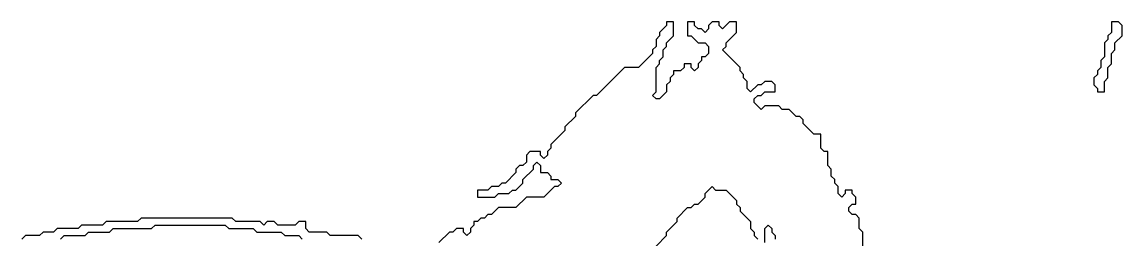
# Model space of a CAD drawing. Header units: metres. Extents: x 0 to 100, y 0 to 129.
# Drawn here: x 59.28 to 67.12, y 109.45 to 111 of the extents above; entities that cross this region are included whole.
import ezdxf

# ---------------------------------------------------------------- set-up
doc = ezdxf.new("R2010")
doc.units = ezdxf.units.M

msp = doc.modelspace()

# ---------------------------------------------------------------- linework, layer by layer
for points in [[(65.275, 109.4), (65.275, 109.5), (65.25, 109.525), (65.25, 109.6), (65.225, 109.625), (65.2, 109.625), (65.175, 109.65), (65.175, 109.675), (65.2, 109.7), (65.225, 109.7), (65.225, 109.75), (65.2, 109.775), (65.2, 109.8), (65.15, 109.8), (65.15, 109.775), (65.125, 109.75), (65.1, 109.775), (65.1, 109.825), (65.075, 109.85), (65.075, 109.875), (65.05, 109.9), (65.05, 109.95), (65.025, 109.975), (65.025, 110.075), (65, 110.075), (64.975, 110.1), (64.975, 110.2), (64.925, 110.2), (64.85, 110.275), (64.85, 110.3), (64.825, 110.325), (64.8, 110.325), (64.75, 110.375), (64.7, 110.375), (64.675, 110.4), (64.575, 110.4), (64.55, 110.375), (64.5, 110.425), (64.5, 110.45), (64.525, 110.475), (64.55, 110.475), (64.575, 110.5), (64.65, 110.5), (64.65, 110.55), (64.625, 110.575), (64.575, 110.575), (64.55, 110.55), (64.525, 110.55), (64.475, 110.5), (64.45, 110.525), (64.45, 110.575), (64.425, 110.6), (64.425, 110.625), (64.4, 110.65), (64.4, 110.675), (64.275, 110.8), (64.3, 110.825), (64.3, 110.85), (64.375, 110.925), (64.375, 111), (64.325, 111), (64.275, 110.95), (64.25, 110.975), (64.25, 111), (64.2, 111), (64.175, 110.975), (64.175, 110.95), (64.15, 110.925), (64.125, 110.95), (64.1, 110.95), (64.075, 110.975), (64.075, 111), (64.025, 111), (64.025, 110.9), (64.05, 110.9), (64.1, 110.85), (64.15, 110.85), (64.175, 110.825), (64.175, 110.775), (64.15, 110.75), (64.125, 110.75), (64.125, 110.725), (64.1, 110.7), (64.1, 110.675), (64.075, 110.65), (64.05, 110.675), (64.05, 110.7), (64, 110.7), (64, 110.675), (63.975, 110.65), (63.925, 110.65), (63.925, 110.625), (63.9, 110.6), (63.9, 110.575), (63.875, 110.55), (63.875, 110.5), (63.825, 110.45), (63.8, 110.45), (63.775, 110.475), (63.8, 110.5), (63.8, 110.675), (63.825, 110.7), (63.825, 110.725), (63.85, 110.75), (63.85, 110.8), (63.875, 110.825), (63.875, 110.85), (63.925, 110.9), (63.925, 111), (63.875, 111), (63.875, 110.975), (63.825, 110.925), (63.825, 110.9), (63.8, 110.875), (63.8, 110.825), (63.775, 110.8), (63.775, 110.775), (63.675, 110.675), (63.575, 110.675), (63.375, 110.475), (63.35, 110.475), (63.225, 110.35), (63.225, 110.325), (63.15, 110.25), (63.15, 110.225), (63.05, 110.125), (63.05, 110.1), (63.025, 110.075), (63.025, 110.05), (63, 110.025), (62.975, 110.05), (62.975, 110.075), (62.9, 110.075), (62.875, 110.05), (62.875, 110), (62.85, 109.975), (62.825, 109.975), (62.8, 109.95), (62.8, 109.925), (62.725, 109.85), (62.7, 109.85), (62.675, 109.825), (62.625, 109.825), (62.6, 109.8), (62.525, 109.8), (62.525, 109.75), (62.65, 109.75), (62.675, 109.775), (62.75, 109.775), (62.775, 109.8), (62.8, 109.8), (62.85, 109.85), (62.85, 109.875), (62.925, 109.95), (62.925, 109.975), (62.95, 110), (62.975, 109.975), (62.975, 109.925), (63.025, 109.925), (63.05, 109.9), (63.05, 109.875), (63.1, 109.875), (63.125, 109.85), (63.1, 109.825), (63.075, 109.825), (63, 109.75), (62.875, 109.75), (62.8, 109.675), (62.675, 109.675), (62.625, 109.625), (62.6, 109.625), (62.575, 109.6), (62.55, 109.6), (62.525, 109.575), (62.5, 109.575), (62.5, 109.55), (62.475, 109.525), (62.475, 109.5), (62.45, 109.475), (62.425, 109.5), (62.425, 109.525), (62.375, 109.525), (62.35, 109.5), (62.325, 109.5), (62.25, 109.425)], [(67.05, 111), (67.05, 110.925), (67.025, 110.9), (67.025, 110.875), (67, 110.85), (67, 110.75), (66.975, 110.725), (66.975, 110.675), (66.95, 110.65), (66.95, 110.625), (66.925, 110.6), (66.925, 110.55), (66.95, 110.525), (66.95, 110.5), (67, 110.5), (67, 110.575), (67.025, 110.6), (67.025, 110.675), (67.05, 110.7), (67.05, 110.775), (67.075, 110.8), (67.075, 110.85), (67.125, 110.9), (67.125, 110.975), (67.1, 111), (67.05, 111)], [(63.8, 109.4), (63.875, 109.475), (63.875, 109.5), (63.95, 109.575), (63.95, 109.6), (64.025, 109.675), (64.05, 109.675), (64.075, 109.7), (64.1, 109.7), (64.15, 109.75), (64.15, 109.775), (64.2, 109.825), (64.225, 109.8), (64.3, 109.8), (64.375, 109.725), (64.375, 109.7), (64.4, 109.675), (64.4, 109.65), (64.475, 109.575), (64.475, 109.525), (64.5, 109.5), (64.5, 109.475), (64.525, 109.45)], [(61.7, 109.45), (61.675, 109.475), (61.475, 109.475), (61.45, 109.5), (61.325, 109.5), (61.3, 109.525), (61.3, 109.575), (61.25, 109.575), (61.225, 109.55), (61.1, 109.55), (61.075, 109.575), (61.025, 109.575), (61, 109.55), (60.975, 109.575), (60.8, 109.575), (60.775, 109.6), (60.125, 109.6), (60.1, 109.575), (59.875, 109.575), (59.85, 109.55), (59.7, 109.55), (59.675, 109.525), (59.525, 109.525), (59.5, 109.5), (59.425, 109.5), (59.4, 109.475), (59.3, 109.475), (59.275, 109.45)], [(59.55, 109.45), (59.575, 109.475), (59.725, 109.475), (59.75, 109.5), (59.9, 109.5), (59.925, 109.525), (60.2, 109.525), (60.225, 109.55), (60.725, 109.55), (60.75, 109.525), (60.925, 109.525), (60.95, 109.5), (61.125, 109.5), (61.15, 109.475), (61.25, 109.475), (61.275, 109.45)], [(64.575, 109.425), (64.575, 109.525), (64.6, 109.55), (64.625, 109.525), (64.625, 109.5), (64.65, 109.475), (64.65, 109.45)]]:
    msp.add_lwpolyline(points)

doc.saveas('drawing.dxf')
